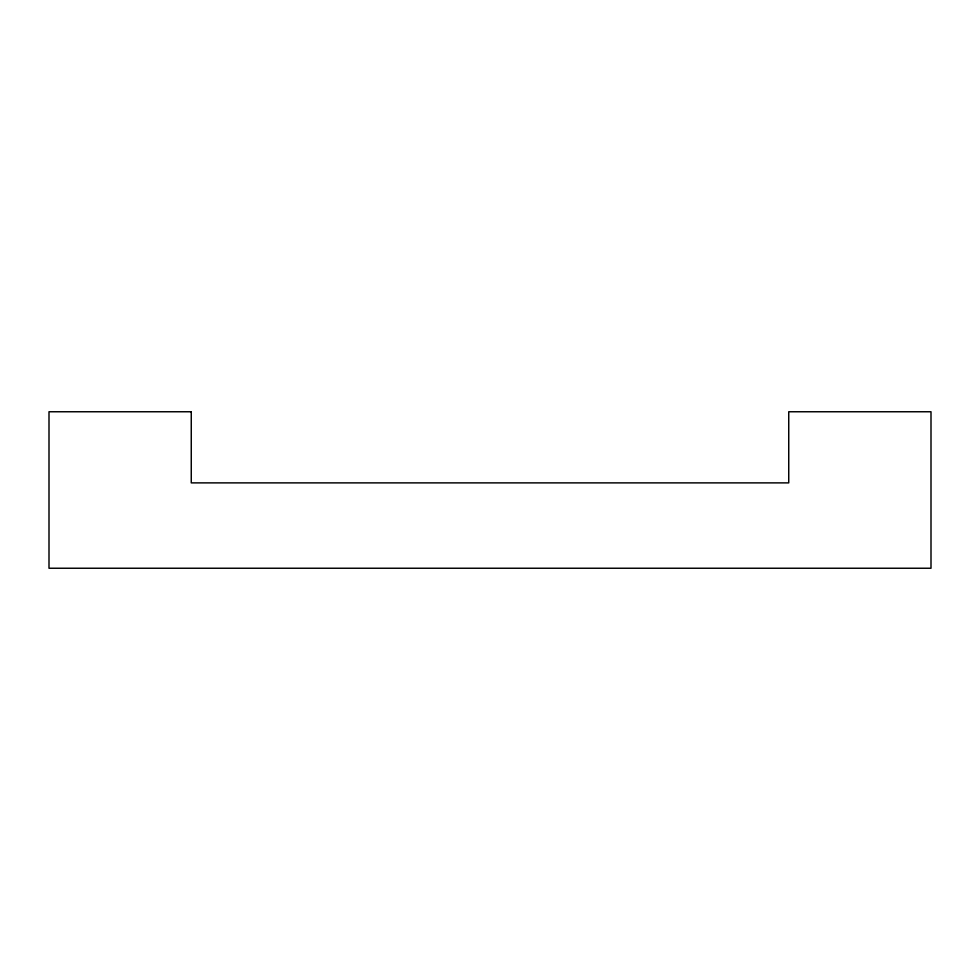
<?xml version="1.0" encoding="UTF-8"?>
<svg xmlns="http://www.w3.org/2000/svg" width="980" height="980" viewBox="0 0 980 980"><rect width="100%" height="100%" fill="white"/><g stroke="black" fill="none" stroke-linecap="round" stroke-linejoin="round"><path stroke-width="1.47" d="M191.259 411.759L49 411.759L49 568.241L931 568.241L931 411.759L788.741 411.759L788.741 482.883L191.259 482.883L191.259 411.759"/></g></svg>
